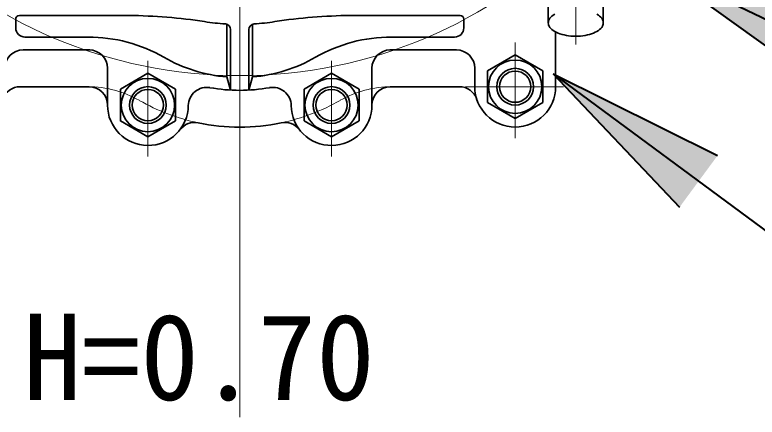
# Model space of a CAD drawing. Units: millimetres at full size, sheet at 1:20; details may follow other scales. Extents: x -5817 to 7940, y -3160 to 3160.
# Drawn here: x 382.3 to 786.5, y 1285.4 to 1504.2 of the extents above; entities that cross this region are included whole.
import ezdxf
from ezdxf.enums import TextEntityAlignment as Align

# ---------------------------------------------------------------- set-up
doc = ezdxf.new("R2010")
doc.units = ezdxf.units.MM
doc.header["$LTSCALE"] = 20
for name, color, linetype, lineweight in [('0-7_TEMP01', 3, 'Continuous', 18), ('0-8_T字管', 6, 'Continuous', 35), ('0-E_寸法', 1, 'Continuous', 40)]:
    doc.layers.add(name, color=color, linetype=linetype, lineweight=lineweight)
doc.layers.add('0-F_注釈', color=1, linetype='Continuous')
doc.styles.add('ＭＳ ゴシック', font='')
doc.styles.get('ＭＳ ゴシック').set_extended_font_data('MS Gothic')

msp = doc.modelspace()

# ---------------------------------------------------------------- linework, layer by layer
at = {"layer": '0-7_TEMP01'}
for p, q in [((504.75, 1399.57), (504.75, 1861.85)), ((504.75, 1818.14), (504.75, 1285.41)), ((687.75, 1488.04), (687.75, 1509.92)), ((654.75, 1437.12), (654.75, 1489.14)), ((454.75, 1427.14), (454.75, 1479.16)), ((554.75, 1427.14), (554.75, 1479.16)), ((627.69, 1465.14), (680.99, 1465.14))]:
    msp.add_line(p, q, dxfattribs=at)
msp.add_circle((504.75, 1731.15), 260, dxfattribs=at)
for centre, radius, start, end in [((422.17, 1409.15), 56, 60.166, 90), ((587.34, 1409.15), 56, 90, 119.834), ((504.75, 1553.14), 110, 240.166, 258.168), ((504.75, 1553.14), 110, 281.832, 299.834)]:
    msp.add_arc(centre, radius, start, end, dxfattribs=at)
at = {"layer": '0-8_T字管'}
for p, q in [((672.75, 1515.03), (672.75, 1499.87)), ((702.75, 1515.03), (702.75, 1499.87)), ((384.75, 1503.88), (444.5, 1503.88)), ((624.75, 1503.88), (565, 1503.88)), ((382.75, 1501.88), (382.75, 1497.15)), ((626.75, 1501.88), (626.75, 1497.15)), ((497.75, 1499.2), (497.75, 1470.44)), ((499.75, 1496.27), (499.75, 1463.28)), ((509.75, 1496.27), (509.75, 1463.28)), ((511.75, 1499.2), (511.75, 1470.44)), ((422.17, 1492.14), (387.75, 1492.14)), ((587.34, 1492.14), (621.75, 1492.14)), ((676.75, 1465.14), (676.75, 1494.93)), ((422.75, 1485.14), (386.75, 1485.14)), ((586.75, 1485.14), (622.75, 1485.14)), ((654.75, 1482.46), (639.75, 1473.8)), ((669.75, 1473.8), (654.75, 1482.46)), ((432.75, 1455.16), (432.75, 1475.14)), ((554.75, 1472.49), (539.75, 1463.82)), ((569.75, 1463.82), (554.75, 1472.49)), ((576.75, 1455.16), (576.75, 1475.14)), ((632.75, 1465.14), (632.75, 1475.14)), ((639.75, 1473.8), (639.75, 1456.49)), ((669.75, 1456.49), (669.75, 1473.8)), ((497.75, 1470.44), (499.75, 1463.28)), ((511.75, 1470.44), (509.75, 1463.28)), ((385.15, 1465.14), (422.75, 1465.14)), ((469.75, 1463.82), (469.75, 1446.5)), ((539.75, 1463.82), (539.75, 1446.5)), ((569.75, 1446.5), (569.75, 1463.82)), ((624.36, 1465.14), (586.75, 1465.14)), ((639.75, 1456.49), (654.75, 1447.83)), ((654.75, 1447.83), (669.75, 1456.49)), ((476.75, 1455.16), (476.75, 1455)), ((532.75, 1455.16), (532.75, 1455)), ((469.75, 1446.5), (454.75, 1437.85)), ((539.75, 1446.5), (554.75, 1437.85)), ((554.75, 1437.85), (569.75, 1446.5))]:
    msp.add_line(p, q, dxfattribs=at)
for points in [[(676.26, 1504.53), (675.46, 1504.04), (674.76, 1503.5), (674.16, 1502.93), (673.65, 1502.35), (673.26, 1501.74), (672.98, 1501.13), (672.81, 1500.5), (672.75, 1499.87), (672.81, 1499.23), (672.98, 1498.61), (673.26, 1497.99)], [(702.75, 1499.87), (702.7, 1500.5), (702.52, 1501.13), (702.24, 1501.74), (701.85, 1502.35), (701.35, 1502.93), (700.74, 1503.5), (700.04, 1504.04), (699.24, 1504.53)], [(673.26, 1497.99), (673.65, 1497.38), (674.16, 1496.79), (674.76, 1496.24), (675.46, 1495.7), (676.26, 1495.19), (677.14, 1494.73), (678.11, 1494.3), (679.15, 1493.91), (680.25, 1493.58), (681.41, 1493.28), (682.62, 1493.04), (683.87, 1492.85), (685.14, 1492.71), (686.44, 1492.63), (687.75, 1492.6), (689.06, 1492.63), (690.36, 1492.71), (691.63, 1492.85), (692.88, 1493.04), (694.09, 1493.28), (695.25, 1493.58), (696.35, 1493.91), (697.4, 1494.3), (698.36, 1494.73), (699.24, 1495.19), (700.04, 1495.7), (700.74, 1496.24), (701.35, 1496.79), (701.85, 1497.38), (702.24, 1497.99), (702.52, 1498.61), (702.7, 1499.23), (702.75, 1499.87)], [(439.75, 1463.82), (454.75, 1472.49), (469.75, 1463.82)], [(454.75, 1437.85), (439.75, 1446.5), (439.75, 1463.82)]]:
    msp.add_lwpolyline(points, dxfattribs=at)
for centre, radius in [((654.75, 1465.14), 14.5), ((654.75, 1465.14), 10), ((654.75, 1465.14), 8.5), ((454.75, 1455.16), 14.5), ((554.75, 1455.16), 14.5), ((454.75, 1455.16), 10), ((454.75, 1455.16), 8.5), ((554.75, 1455.16), 10), ((554.75, 1455.16), 8.5)]:
    msp.add_circle(centre, radius, dxfattribs=at)
for centre, radius, start, end in [((384.75, 1501.88), 2, 90, 180), ((441.07, 1207.07), 296.84, 81.366, 89.336), ((568.44, 1207.07), 296.84, 90.664, 98.634), ((624.75, 1501.88), 2, 0, 90), ((507.88, 1647.07), 148.22, 261.366, 265.782), ((501.63, 1647.07), 148.22, 274.218, 278.634), ((387.75, 1497.15), 5, 180, 270), ((496.75, 1496.27), 3, 0, 85.782), ((512.75, 1496.27), 3, 94.218, 180), ((621.75, 1497.15), 5, 270, 0), ((422.17, 1409.15), 83, 60.166, 90), ((587.34, 1409.15), 83, 90, 119.834), ((386.75, 1475.14), 10, 90, 180), ((422.17, 1409.15), 76, 89.31, 90), ((422.75, 1475.14), 10, 0, 90), ((586.75, 1475.14), 10, 90, 180), ((587.34, 1409.15), 76, 90, 90.69), ((622.75, 1475.14), 10, 0, 90), ((504.75, 1553.14), 83, 240.166, 265.162), ((504.75, 1553.14), 83, 274.838, 299.834), ((385.15, 1455.14), 10, 90, 161.79), ((422.75, 1455.14), 10, 0.037, 90), ((486.75, 1454.78), 10, 79.629, 179.308), ((504.75, 1553.14), 90, 259.629, 280.371), ((522.76, 1454.78), 10, 0.692, 100.371), ((586.75, 1455.14), 10, 90, 179.963), ((624.36, 1455.14), 10, 18.21, 90), ((654.75, 1465.14), 22, 180, 0), ((454.75, 1455.16), 22, 180.037, 359.308), ((554.75, 1455.16), 22, 180.692, 359.963), ((480.14, 1435.7), 10, 78.168, 142.522), ((504.75, 1553.14), 110, 258.168, 281.832), ((529.36, 1435.7), 10, 37.478, 101.832)]:
    msp.add_arc(centre, radius, start, end, dxfattribs=at)
at = {"layer": '0-E_寸法'}
for p, q in [((729.52, 1531.48), (841.3, 1477.85)), ((729.52, 1531.48), (810.8, 1473.22)), ((675.37, 1472.12), (835.14, 1354.29)), ((675.37, 1472.12), (764.93, 1427.65)), ((675.37, 1472.12), (744.32, 1399.7))]:
    msp.add_line(p, q, dxfattribs=at)
for points in [[(825.83, 1504.53), (810.8, 1473.22), (729.52, 1531.48)], [(764.93, 1427.65), (744.32, 1399.7), (675.37, 1472.12)]]:
    msp.add_solid(points, dxfattribs=at)

# ---------------------------------------------------------------- texts
at = {"layer": '0-F_注釈', "style": 'ＭＳ ゴシック'}
msp.add_text('H=0.70', height=46.92, dxfattribs=at).set_placement((386.78, 1280.67), align=Align.BOTTOM_LEFT)

doc.saveas('drawing.dxf')
